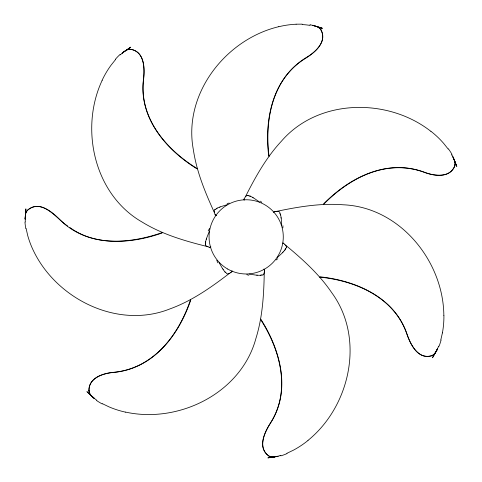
<?xml version="1.0" encoding="UTF-8"?>
<svg xmlns="http://www.w3.org/2000/svg" width="482" height="482" viewBox="0 0 482 482"><rect width="100%" height="100%" fill="white"/><g stroke="black" fill="none" stroke-linecap="round" stroke-linejoin="round"><path stroke-width="0.72" d="M264.299 272.294A8.248 7.043 34 0 1 264.269 272.463C263.853 294.653 262.576 317.126 255.912 338.454C241.229 392.975 178.991 423.817 125.585 412.098M25.871 208.796L25.154 219.183L25.197 218.509M25.166 218.629L25.227 217.316M264.479 270.733L264.479 270.523A2.223 0.657 -75.2 0 0 264.455 270.209M25.209 217.237L25.504 214.219M455.05 164.446L455.05 162.85A8.369 8.164 -83.5 0 0 454.845 161.524L452.996 156.927M455.062 164.163L455.068 163.103A8.351 8.116 -73.6 0 0 454.815 161.524M205.386 243.518L205.368 244.723M25.197 218.539L25.534 213.436M25.528 213.508L25.624 212.17M25.618 212.201L25.715 210.893M25.709 210.953L25.811 209.628M25.811 209.64L25.841 209.236M244.091 199.247L244.133 200.048A8.965 4.043 -24.6 0 0 244.187 200.217M264.389 271.746L264.305 272.294M205.483 242.681L205.567 242.115M25.407 214.785L25.504 214.231A8.351 8.116 -47.9 0 1 25.974 212.701L26.564 211.496A7.965 7.893 -68.5 0 1 27.811 209.965C38.289 200.831 51.472 211.182 59.19 218.991C86.091 246.832 128.194 245.079 162.073 232.999M442.416 332.875L440.789 339.991M205.669 241.572L206.23 239.337M264.196 272.794L263.66 274.264A1.512 1.374 2.5 0 1 262.925 274.939M206.471 238.536L209.206 231.601M190.661 299.358C178.75 334.978 153.499 368.664 113.391 372.339C102.889 373.249 88.381 377.966 88.965 390.818M190.709 300.214C178.581 335.526 153.33 368.784 113.511 372.447C103.021 373.369 88.477 377.996 88.995 390.848M438.433 346.781L438.71 346.112M286.35 247.507L285.808 248.579M102.178 80.313C79.452 128.754 94.231 194.698 142.166 222.082C162.145 234.379 184.871 240.976 207.447 246.597A8.248 7.043 -43.2 0 0 207.609 246.657L208.128 246.868M244.175 198.909A2.223 0.657 -49.4 0 1 244.302 198.602L244.38 198.421A8.809 4.314 -37.5 0 1 244.934 197.548L245.211 197.09A8.248 7.043 59.7 0 1 245.32 196.957C255.321 177.141 266.227 157.451 281.482 141.124C318.361 98.376 387.823 97.593 430.854 131.321M437.385 349.197L437.493 348.962M437.072 349.739L432.481 357.752M437.162 349.643L437.397 349.185M437.168 349.631L436.547 350.8M26.432 211.743L25.871 212.936A8.369 8.164 -57.8 0 0 25.486 214.219M436.547 350.8L435.168 353.023A8.351 8.116 -22.2 0 1 434.083 354.192L433.029 355.017A7.965 7.893 -42.8 0 1 431.239 355.861C417.84 359.536 410.453 344.497 406.886 334.11C394.415 297.243 355.469 280.608 319.452 277.09M436.855 350.095L437.505 348.938M436.234 351.197L436.794 350.203M435.608 352.306L436.252 351.167M434.975 353.414L435.541 352.414M434.33 354.541L434.981 353.402M433.728 355.602L434.348 354.517M433.734 355.583L432.709 357.355M231.758 271.625L232.041 270.932A8.965 4.043 1.1 0 0 232.065 270.764M273.517 212.556L273.583 212.454A8.965 4.043 26.8 0 1 273.71 212.321L274.288 211.785M285.362 249.29L285.037 249.766M435.505 352.559L435.174 353.017M284.711 250.212L283.235 251.978M245.483 196.74L245.772 196.421M115.578 59.521L111.029 65.227A93.743 92.243 40.9 0 0 102.118 80.283M245.814 196.373L246.682 195.572A1.512 1.374 28.2 0 1 247.603 195.306M282.669 252.598L277.198 257.659M323.302 204.657C349.492 177.738 386.859 158.343 424.588 172.429C434.445 176.171 449.567 178.213 454.616 166.38A7.959 7.935 25.8 0 0 455.086 164.169M323.633 203.868C349.884 177.316 387.064 158.307 424.528 172.285C434.378 176.002 449.489 178.147 454.604 166.344A7.965 7.893 85.8 0 0 455.02 164.44M434.282 354.023L433.258 354.854A7.959 7.935 77.3 0 1 431.276 355.867C417.822 359.367 410.562 344.377 406.959 333.972C394.565 297.37 356.053 280.645 320.271 276.855M120.108 54.912L120.645 54.43M214.592 209.857L215.55 209.128M307.986 440.403C350.444 405.958 365.139 338.069 331.67 292.598C319.156 274.083 302.359 259.087 285.29 244.916A8.248 7.043 -17.5 0 0 285.169 244.79L284.844 244.416M230.269 272.854L229.787 273.131A8.248 7.043 85.4 0 1 229.631 273.204C211.17 287.374 191.83 301.009 169.766 308.968C118.47 329.375 57.695 299.81 33.993 251.839A93.743 92.243 -10.5 0 1 27.703 235.523L26.094 228.402M125.296 50.887L122.199 53.038L130.767 47.128M122.217 53.026L122.639 52.707M123.157 52.351L123.705 51.936M231.113 272.294L231.282 272.161A2.223 0.657 -23.7 0 0 231.511 271.944M123.76 51.863L125.537 50.652M126.157 50.285L127.387 49.441M125.242 50.917L126.224 50.242M127.344 49.471L128.417 48.73M128.369 48.766L129.495 47.995M129.441 48.031L130.242 47.483M125.537 50.646L126.29 50.224A8.369 8.164 -6.4 0 1 127.525 49.682L129.092 49.351M216.261 208.676L216.755 208.393M217.243 208.134L219.34 207.182M286.892 453.321L293.472 450.152A93.743 92.243 66.6 0 0 308.028 440.458M229.324 273.36L228.932 273.517M229.113 273.445L227.841 273.854A1.512 1.374 53.9 0 1 226.859 273.704L226.311 273.228M220.117 206.868L227.245 204.681M162.711 232.426C132.99 242.735 96.87 247.176 69.878 227.522M280.12 455.713L280.813 455.508M262.895 274.915L261.732 275.156M278.801 26.679C225.594 39.289 182.907 94.08 193.33 149.571C196.572 171.682 205.199 192.475 214.43 212.652A8.248 7.043 8.2 0 0 214.484 212.821L214.635 213.357A8.809 4.314 -88.9 0 0 215.014 214.273M276.12 211.351L276.68 211.315A8.248 7.043 -68.9 0 1 276.849 211.315C298.581 206.778 320.771 203.024 343.045 204.778C399.464 206.959 443.386 260.774 443.844 315.445M276.951 456.496L267.829 457.9M275.12 211.496L274.909 211.538A2.223 0.657 2 0 0 274.607 211.634M274.722 456.834L278.096 456.291L273.198 457.05A8.369 8.164 19.3 0 1 271.86 457.002L270.306 456.623A7.965 7.893 8.6 0 1 268.534 455.749M268.269 457.834L274.794 456.828M209.959 247.278L210.73 247.055A8.965 4.043 52.6 0 0 210.881 246.971M274.071 456.996L274.391 456.96M260.901 275.252L260.328 275.294M296.105 24.19L302.19 24.142M273.481 457.038L273.21 457.05A8.351 8.116 29.2 0 1 271.613 456.93L270.577 456.701A7.959 7.935 -51.3 0 1 268.552 455.779C257.424 447.447 264.618 432.426 270.504 423.124C291.55 390.378 280.283 349.601 260.768 319.132M277.12 211.309L277.548 211.333M257.472 275.264L259.774 275.312A10.586 7.369 -4 0 0 260.328 275.361M277.59 211.333L278.783 211.514A1.512 1.374 79.6 0 1 279.566 212.068L280.042 213.183M256.635 275.21L249.266 274.089M282.705 243.085L283.32 243.211M126.296 50.23A8.351 8.116 3.5 0 1 127.778 49.64L128.815 49.399A7.959 7.935 -77 0 1 131.038 49.351C144.727 51.863 144.871 68.607 143.576 79.53C138.816 118.156 166.682 150.041 197.608 168.845M131.038 49.363C144.678 52.008 144.714 68.697 143.443 79.62C138.732 117.982 166.176 149.757 196.764 168.7M309.836 24.859L310.547 24.974M247.603 195.337L248.772 195.626M316.71 26.546L312.607 25.323L317.108 26.661M312.625 25.329L313.137 25.462M216.569 215.677L216.328 215.605M316.686 26.54L319.012 27.245M318.957 27.227L321.669 28.058M310.559 24.913A46.477 44.995 48.7 0 1 313.752 25.576L322.145 28.203M321.548 27.998L322.572 28.336M249.568 195.903L250.098 196.114M316.837 26.552L317.361 26.769A8.369 8.164 45 0 1 318.548 27.396L319.783 28.408M250.604 196.337L252.658 197.379M216.111 215.508L215.46 215.044M102.335 403.657L108.914 406.826A93.743 92.243 -61.9 0 0 125.573 412.164M207.164 246.453L206.808 246.26M206.706 246.2L205.856 245.621A1.512 1.374 -74.7 0 1 205.338 244.729M253.387 197.795L259.545 202M268.522 455.773C257.328 447.525 264.443 432.432 270.348 423.148C291.399 390.408 280.126 349.589 260.419 319.235M96.834 400.271L96.243 399.849A46.477 44.862 72.5 0 1 93.701 397.813M67.57 225.986C56.418 218.671 42.633 198.168 27.793 209.983A7.959 7.935 51.6 0 0 26.414 211.737M91.466 395.921L94.526 398.632L93.466 397.668M94.129 398.301L94.46 398.572M93.659 397.867L86.868 391.607M92.743 397.12L93.056 397.391M92.532 396.819L93.502 397.704M92.574 396.861L89.73 394.252M88.736 393.342L89.785 394.306M88.827 393.426L87.194 391.908M91.472 395.927L90.881 395.282A8.369 8.164 70.7 0 1 90.086 394.204L89.411 392.752M225.347 272.312L224.955 271.89M91.068 395.493L90.887 395.282A8.351 8.116 80.7 0 1 89.983 393.963L89.525 393.011M448.139 149.01L443.591 143.305A93.743 92.243 -36.2 0 0 430.896 131.267M285.483 245.163L285.754 245.543M223.202 269.637L224.6 271.468A10.586 7.369 47.4 0 0 224.907 271.932M285.778 245.579L286.332 246.555A1.512 1.374 -49 0 1 286.38 247.513M222.726 268.95L219.003 262.491M321.024 29.956C327.531 42.241 314.571 52.749 305.22 58.551C272.053 78.915 264.498 120.584 269.083 156.487M451.628 154.451L451.977 155.083M215.026 214.37L215.086 214.496A2.223 0.657 79.1 0 0 215.249 214.767M452.99 156.909L453.417 157.867M453.448 157.994L456.846 166.579M453.363 157.837L454.821 161.452M454.803 161.416L456.219 164.983M456.683 166.163L456.213 164.965M264.377 269.866L263.997 269.161A8.965 4.043 -50.3 0 0 263.877 269.034M280.319 213.978L280.488 214.526M280.632 215.062L281.096 217.316M214.357 212.345L214.309 212.032M214.333 212.182L214.291 211.929M214.273 211.827L214.201 210.724A1.512 1.374 -23.3 0 1 214.568 209.839M281.223 218.141L281.771 225.576M268.667 155.734C264.275 118.656 272.595 77.741 306.883 57.159C315.933 51.779 327.025 41.301 320.988 29.944A7.965 7.893 34.3 0 0 319.765 28.432M25.311 221.985L25.269 221.262A46.477 44.862 -56.1 0 1 25.281 218.003M215.719 209.309A10.526 5.296 -30.1 0 1 216.4 208.881M216.725 208.338A10.586 7.369 -29.7 0 1 217.219 208.079M219.37 207.296A18.732 13.038 -31.8 0 1 220.141 206.989M227.149 203.476A44.573 39.56 -51.7 0 1 229.263 203.109M302.184 24.582A63.058 61.142 50.1 0 1 309.769 25.359M278.807 26.709A93.743 92.164 -81.7 0 1 296.111 24.221M216.273 215.575A8.965 4.043 -76 0 1 216.117 215.49M215.46 215.177A3.519 1.205 84.6 0 1 215.231 214.972M317.349 26.775A8.351 8.116 55 0 1 318.741 27.57L319.572 28.227A7.959 7.935 -25.6 0 1 321 29.938M210.062 247.356A3.519 1.205 33.2 0 1 209.76 247.411M209.61 247.272A2.223 0.657 27.7 0 1 209.284 247.218L209.092 247.176A8.809 4.314 39.6 0 1 208.116 246.832M115.349 59.328A62.467 61.322 19.2 0 1 119.855 54.653M120.693 54.478A46.477 44.862 -4.6 0 1 123.199 52.405M205.639 243.5A10.526 5.296 -81.5 0 1 205.724 242.705M205.507 242.103A10.586 7.369 -81.2 0 1 205.609 241.554M206.338 239.385A18.732 13.038 -83.2 0 1 206.579 238.596M208.206 230.926A44.573 39.56 76.9 0 1 209.562 228.492M129.092 49.381A7.965 7.893 -17.1 0 1 131.068 49.369M243.988 199.331A3.519 1.205 -43.9 0 1 244.006 199.024M448.381 148.83A62.467 61.322 -58 0 1 451.935 154.264M451.923 155.12A46.477 44.862 -81.8 0 1 453.381 158.024M248.736 195.873A10.526 5.296 21.3 0 1 249.495 196.138M250.128 196.053A10.586 7.369 21.7 0 1 250.634 196.282M252.586 197.475A18.732 13.038 19.6 0 1 253.309 197.885M260.425 201.175A44.573 39.56 -0.2 0 1 261.798 202.38M231.86 271.643A3.519 1.205 -18.2 0 1 231.709 271.914M231.077 272.282A8.809 4.314 -11.8 0 1 230.233 272.842M25.799 228.462A62.467 61.322 -32.2 0 1 24.956 222.021M226.082 272.698A10.526 5.296 47.1 0 1 225.516 272.131M223.305 269.589A18.732 13.038 45.4 0 1 222.835 268.902M217.852 262.853A44.573 39.56 25.5 0 1 216.792 260.274M274.162 211.755A3.519 1.205 7.5 0 1 274.415 211.58M275.144 211.52A8.809 4.314 13.9 0 1 276.144 211.381M443.91 315.445A93.743 92.243 15.2 0 1 442.428 332.881M441.078 340.069A62.467 61.322 -6.5 0 1 439.048 346.239M438.373 346.757A46.477 44.862 -30.3 0 1 437.011 349.715M279.825 213.309A10.526 5.296 72.8 0 1 280.09 214.068M280.548 214.508A10.586 7.369 73.1 0 1 280.693 215.05M280.976 217.322A18.732 13.038 71.1 0 1 281.108 218.135M282.97 225.751A44.573 39.56 51.2 0 1 282.856 227.896M435.186 353.035A8.369 8.164 -32.1 0 1 434.3 354.041M264.437 269.745A3.519 1.205 -69.6 0 1 264.552 270.028M264.449 270.757A8.809 4.314 -63.2 0 1 264.359 271.764M89.501 393.017A7.959 7.935 0.1 0 1 88.977 390.848M102.196 403.922A62.467 61.322 -83.7 0 1 96.635 400.572M261.66 274.921A10.526 5.296 -4.4 0 1 260.864 275.011M257.496 275.15A18.732 13.038 -6.1 0 1 256.665 275.095M248.833 275.216A44.573 39.56 -26 0 1 246.766 274.632M89.441 392.74A7.965 7.893 60 0 1 88.989 390.818M283.265 243.091A3.519 1.205 58.9 0 1 283.561 243.175M283.633 243.368A2.223 0.657 53.4 0 1 283.904 243.555L284.061 243.675A8.809 4.314 65.4 0 1 284.79 244.41M287.013 453.592A62.467 61.322 44.9 0 1 280.928 455.852M280.096 455.647A46.477 44.862 21.1 0 1 276.939 456.424M285.579 248.489A10.526 5.296 -55.8 0 1 285.151 249.17M285.091 249.803A10.586 7.369 -55.4 0 1 284.76 250.248M283.163 251.887A18.732 13.038 -57.5 0 1 282.603 252.502M277.807 258.701A44.573 39.56 -77.4 0 1 276.065 259.955M227.625 269.004A37.102 37.102 0 0 0 283.283 236.873A37.102 37.102 0 0 0 227.625 204.736A37.102 37.102 0 0 0 227.625 269.004"/></g></svg>
